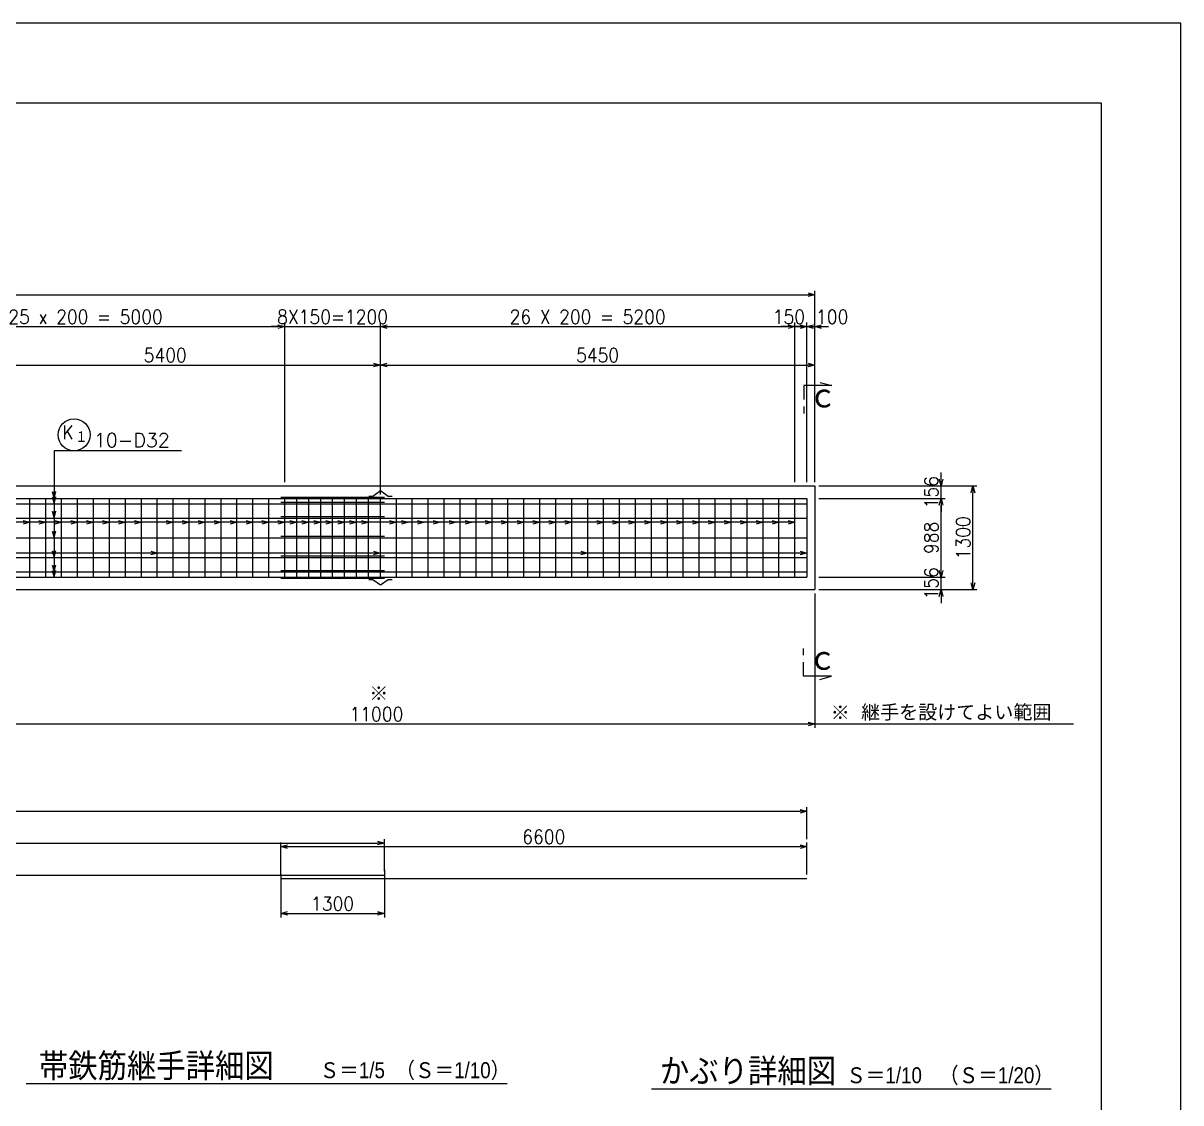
# Model space of a CAD drawing. Extents: x 92661 to 134711, y 44762 to 74462.
# Drawn here: x 120186 to 134711, y 60916 to 74462 of the extents above; entities that cross this region are included whole.
import ezdxf
from ezdxf.enums import TextEntityAlignment as Align

# ---------------------------------------------------------------- set-up
doc = ezdxf.new("R2010")
doc.units = 0
doc.header["$LTSCALE"] = 300
doc.header["$MEASUREMENT"] = 0
doc.layers.get('0').update_dxf_attribs({"linetype": 'CONTINUOUS'})
doc.layers.get('DEFPOINTS').update_dxf_attribs({"linetype": 'CONTINUOUS'})
for name, color, linetype in [('スペーサー-2', 3, 'CONTINUOUS'), ('寸法', 1, 'CONTINUOUS'), ('引き出し横', 1, 'CONTINUOUS'), ('引き出し縦', 1, 'CONTINUOUS'), ('杭主筋', 2, 'CONTINUOUS'), ('枠', 7, 'CONTINUOUS'), ('構造', 3, 'CONTINUOUS'), ('肋筋', 3, 'CONTINUOUS'), ('記号', 2, 'CONTINUOUS'), ('鉄筋材料', 3, 'CONTINUOUS')]:
    doc.layers.add(name, color=color, linetype=linetype)
doc.styles.add('MS明朝', font='MS PMincho.ttf')
doc.styles.add('romans', font='ROMANS.shx', dxfattribs={"width": 0.9, "bigfont": 'EXTFONT.shx'})
doc.styles.add('ｽﾀｲﾙ1', font='ROMANS.shx', dxfattribs={"bigfont": 'EXTFONT.shx'})
doc.dimstyles.new('ST-50', dxfattribs={"dimscale": 50, "dimtxt": 3.5, "dimasz": 1.7, "dimexe": 1, "dimexo": 1, "dimgap": 1, "dimtad": 0, "dimdec": 0, "dimzin": 0, "dimdsep": 46, "dimtxsty": 'romans', "dimblk": 'OPEN30', "dimcen": 1, "dimdle": 3, "dimclrd": 1, "dimclre": 1, "dimclrt": 3, "dimaunit": 1, "dimadec": 0, "dimazin": 0, "dimtfac": 1, "dimtdec": 0, "dimtix": 1, "dimtmove": 2, "dimatfit": 3, "dimldrblk": 'NONE', "dimfxl": 0, "dimtvp": 0.7, "dimtolj": 1, "dimtzin": 0, "dimarcsym": 0})
doc.dimstyles.new('矢', dxfattribs={"dimscale": 50, "dimtxt": 3.5, "dimasz": 1.7, "dimexe": 1, "dimexo": 0.7, "dimgap": 0.09, "dimtad": 0, "dimdec": 0, "dimzin": 0, "dimdsep": 46, "dimtxsty": 'romans', "dimblk": 'OPEN30', "dimcen": 1, "dimdle": 1, "dimclrd": 1, "dimclre": 1, "dimclrt": 3, "dimaunit": 1, "dimadec": 0, "dimazin": 0, "dimtfac": 1, "dimtdec": 0, "dimtix": 1, "dimtmove": 2, "dimatfit": 3, "dimldrblk": 'OPEN30', "dimfxl": 0, "dimtvp": 0.7, "dimtolj": 1, "dimtzin": 0, "dimarcsym": 0})

# ---------------------------------------------------------------- blocks, each defined once
blk = doc.blocks.new('_Open30')
at = {"color": 0, "lineweight": -2}
for p, q in [((-1, 0.27), (0, 0)), ((0, 0), (-1, -0.27)), ((0, 0), (-1, 0))]:
    blk.add_line(p, q, dxfattribs=at)
blk = doc.blocks.new('*D17')
at = {"layer": 'DEFPOINTS', "color": 0, "linetype": 'Continuous'}
for p in [(130018, 64574), (96318, 64174), (130018, 64174)]:
    blk.add_point(p, dxfattribs=at)
at = {"layer": '寸法', "color": 1, "linetype": 'Continuous', "lineweight": -2}
for p, q in [((96318, 64224), (96318, 64624)), ((96403, 64574), (129933, 64574)), ((130018, 64224), (130018, 64624))]:
    blk.add_line(p, q, dxfattribs=at)
at = {"layer": '寸法', "color": 1, "linetype": 'Continuous', "lineweight": -2, "xscale": 85, "yscale": 85, "zscale": 85, "rotation": 180}
blk.add_blockref('_Open30', (96318, 64574), dxfattribs=at)
at = {"layer": '寸法', "color": 1, "linetype": 'Continuous', "lineweight": -2, "xscale": 85, "yscale": 85, "zscale": 85}
blk.add_blockref('_Open30', (130018, 64574), dxfattribs=at)
at = {"layer": '寸法', "color": 3, "linetype": 'Continuous', "insert": (113168, 64697), "char_height": 175, "attachment_point": 5, "style": 'romans'}
blk.add_mtext('\\A1;33700', dxfattribs=at)
blk = doc.blocks.new('_None')
blk = doc.blocks.new('*D19')
at = {"layer": 'DEFPOINTS', "color": 0, "linetype": 'Continuous'}
for p in [(130118, 71055), (97618, 69305), (130118, 68655)]:
    blk.add_point(p, dxfattribs=at)
at = {"layer": '寸法', "color": 1, "linetype": 'Continuous', "lineweight": -2}
for p, q in [((97618, 69355), (97618, 71105)), ((97703, 71055), (130033, 71055)), ((130118, 68705), (130118, 71105))]:
    blk.add_line(p, q, dxfattribs=at)
at = {"layer": '寸法', "color": 1, "linetype": 'Continuous', "lineweight": -2, "xscale": 85, "yscale": 85, "zscale": 85, "rotation": 180}
blk.add_blockref('_Open30', (97618, 71055), dxfattribs=at)
at = {"layer": '寸法', "color": 1, "linetype": 'Continuous', "lineweight": -2, "xscale": 85, "yscale": 85, "zscale": 85}
blk.add_blockref('_Open30', (130118, 71055), dxfattribs=at)
at = {"layer": '寸法', "color": 3, "linetype": 'Continuous', "insert": (113868, 71178), "char_height": 175, "attachment_point": 5, "style": 'romans'}
blk.add_mtext('\\A1;32500', dxfattribs=at)
blk = doc.blocks.new('*D25')
at = {"layer": 'DEFPOINTS', "color": 0, "linetype": 'Continuous'}
for p in [(123468, 70655), (118468, 68655), (123468, 68655)]:
    blk.add_point(p, dxfattribs=at)
at = {"layer": '引き出し横', "color": 1, "linetype": 'Continuous', "lineweight": -2}
for p, q in [((118468, 68705), (118468, 70705)), ((118553, 70655), (123383, 70655)), ((123468, 68705), (123468, 70705))]:
    blk.add_line(p, q, dxfattribs=at)
at = {"layer": '引き出し横', "color": 1, "linetype": 'Continuous', "lineweight": -2, "xscale": 85, "yscale": 85, "zscale": 85, "rotation": 180}
blk.add_blockref('_Open30', (118468, 70655), dxfattribs=at)
at = {"layer": '引き出し横', "color": 1, "linetype": 'Continuous', "lineweight": -2, "xscale": 85, "yscale": 85, "zscale": 85}
blk.add_blockref('_Open30', (123468, 70655), dxfattribs=at)
at = {"layer": '引き出し横', "color": 3, "linetype": 'Continuous', "insert": (120968, 70778), "char_height": 175, "attachment_point": 5, "style": 'romans'}
blk.add_mtext('\\A1;25 x 200 = 5000', dxfattribs=at)
blk = doc.blocks.new('*D30')
at = {"layer": 'DEFPOINTS', "color": 0, "linetype": 'Continuous'}
for p in [(130118, 68655), (132102, 68655), (130118, 67355)]:
    blk.add_point(p, dxfattribs=at)
at = {"layer": '寸法', "color": 1, "linetype": 'Continuous', "lineweight": -2}
for p, q in [((130168, 68655), (132152, 68655)), ((132102, 67440), (132102, 68570)), ((130168, 67355), (132152, 67355))]:
    blk.add_line(p, q, dxfattribs=at)
at = {"layer": '寸法', "color": 1, "linetype": 'Continuous', "lineweight": -2, "xscale": 85, "yscale": 85, "zscale": 85}
for p, rotation in [((132102, 68655), 90), ((132102, 67355), 270)]:
    blk.add_blockref('_Open30', p, dxfattribs=dict(at, rotation=rotation))
at = {"layer": '寸法', "color": 3, "linetype": 'Continuous', "insert": (131980, 68005), "char_height": 175, "attachment_point": 5, "rotation": 90, "style": 'romans'}
blk.add_mtext('\\A1;1300', dxfattribs=at)
blk = doc.blocks.new('*D31')
at = {"layer": 'DEFPOINTS', "color": 0, "linetype": 'Continuous'}
for p in [(130118, 68655), (131702, 68655), (130118, 68499)]:
    blk.add_point(p, dxfattribs=at)
at = {"layer": '寸法', "color": 1, "linetype": 'Continuous', "lineweight": -2}
for p, q in [((131702, 68740), (131702, 68825)), ((130168, 68655), (131752, 68655)), ((131702, 68499), (131702, 68655)), ((130168, 68499), (131752, 68499)), ((131702, 68414), (131702, 68329))]:
    blk.add_line(p, q, dxfattribs=at)
at = {"layer": '寸法', "color": 1, "linetype": 'Continuous', "lineweight": -2, "xscale": 85, "yscale": 85, "zscale": 85}
for p, rotation in [((131702, 68655), 270), ((131702, 68499), 90)]:
    blk.add_blockref('_Open30', p, dxfattribs=dict(at, rotation=rotation))
at = {"layer": '寸法', "color": 3, "linetype": 'Continuous', "insert": (131580, 68577), "char_height": 175, "attachment_point": 5, "rotation": 90, "style": 'romans'}
blk.add_mtext('\\A1;156', dxfattribs=at)
blk = doc.blocks.new('*D32')
at = {"layer": 'DEFPOINTS', "color": 0, "linetype": 'Continuous'}
for p in [(130118, 68499), (131702, 68499), (130118, 67511)]:
    blk.add_point(p, dxfattribs=at)
at = {"layer": '寸法', "color": 1, "linetype": 'Continuous', "lineweight": -2}
for p, q in [((130168, 68499), (131752, 68499)), ((131702, 67596), (131702, 68414)), ((130168, 67511), (131752, 67511))]:
    blk.add_line(p, q, dxfattribs=at)
at = {"layer": '寸法', "color": 1, "linetype": 'Continuous', "lineweight": -2, "xscale": 85, "yscale": 85, "zscale": 85}
for p, rotation in [((131702, 68499), 90), ((131702, 67511), 270)]:
    blk.add_blockref('_Open30', p, dxfattribs=dict(at, rotation=rotation))
at = {"layer": '寸法', "color": 3, "linetype": 'Continuous', "insert": (131580, 68005), "char_height": 175, "attachment_point": 5, "rotation": 90, "style": 'romans'}
blk.add_mtext('\\A1;988', dxfattribs=at)
blk = doc.blocks.new('*D33')
at = {"layer": 'DEFPOINTS', "color": 0, "linetype": 'Continuous'}
for p in [(130118, 67511), (131702, 67511), (130118, 67355)]:
    blk.add_point(p, dxfattribs=at)
at = {"layer": '寸法', "color": 1, "linetype": 'Continuous', "lineweight": -2}
for p, q in [((131702, 67596), (131702, 67681)), ((130168, 67511), (131752, 67511)), ((131702, 67355), (131702, 67511)), ((130168, 67355), (131752, 67355)), ((131702, 67270), (131702, 67185))]:
    blk.add_line(p, q, dxfattribs=at)
at = {"layer": '寸法', "color": 1, "linetype": 'Continuous', "lineweight": -2, "xscale": 85, "yscale": 85, "zscale": 85}
for p, rotation in [((131702, 67511), 270), ((131702, 67355), 90)]:
    blk.add_blockref('_Open30', p, dxfattribs=dict(at, rotation=rotation))
at = {"layer": '寸法', "color": 3, "linetype": 'Continuous', "insert": (131580, 67433), "char_height": 175, "attachment_point": 5, "rotation": 90, "style": 'romans'}
blk.add_mtext('\\A1;156', dxfattribs=at)
blk = doc.blocks.new('*D60')
at = {"layer": 'DEFPOINTS', "color": 0, "linetype": 'Continuous'}
for p in [(130118, 70655), (130018, 68655), (130118, 68655)]:
    blk.add_point(p, dxfattribs=at)
at = {"layer": '構造', "color": 1, "linetype": 'Continuous', "lineweight": -2}
for p, q in [((129933, 70655), (129848, 70655)), ((130018, 68705), (130018, 70705)), ((130018, 70655), (130118, 70655)), ((130118, 68705), (130118, 70705)), ((130203, 70655), (130288, 70655))]:
    blk.add_line(p, q, dxfattribs=at)
at = {"layer": '構造', "color": 1, "linetype": 'Continuous', "lineweight": -2, "xscale": 85, "yscale": 85, "zscale": 85}
blk.add_blockref('_Open30', (130018, 70655), dxfattribs=at)
at = {"layer": '構造', "color": 1, "linetype": 'Continuous', "lineweight": -2, "xscale": 85, "yscale": 85, "zscale": 85, "rotation": 180}
blk.add_blockref('_Open30', (130118, 70655), dxfattribs=at)
at = {"layer": '構造', "color": 3, "linetype": 'Continuous', "insert": (130336, 70778), "char_height": 175, "attachment_point": 5, "style": 'romans'}
blk.add_mtext('\\A1;100', dxfattribs=at)
blk = doc.blocks.new('*D64')
at = {"layer": 'DEFPOINTS', "color": 0, "linetype": 'Continuous'}
for p in [(119118, 67355), (130118, 67355), (130118, 65671)]:
    blk.add_point(p, dxfattribs=at)
at = {"layer": '構造', "color": 1, "linetype": 'Continuous', "lineweight": -2}
for p, q in [((119118, 67305), (119118, 65621)), ((130118, 67305), (130118, 65621)), ((119203, 65671), (130033, 65671))]:
    blk.add_line(p, q, dxfattribs=at)
at = {"layer": '構造', "color": 1, "linetype": 'Continuous', "lineweight": -2, "xscale": 85, "yscale": 85, "zscale": 85, "rotation": 180}
blk.add_blockref('_Open30', (119118, 65671), dxfattribs=at)
at = {"layer": '構造', "color": 1, "linetype": 'Continuous', "lineweight": -2, "xscale": 85, "yscale": 85, "zscale": 85}
blk.add_blockref('_Open30', (130118, 65671), dxfattribs=at)
at = {"layer": '構造', "color": 3, "linetype": 'Continuous', "insert": (124618, 65793), "char_height": 175, "attachment_point": 5, "style": 'romans'}
blk.add_mtext('\\A1;11000', dxfattribs=at)
blk = doc.blocks.new('*D80')
at = {"layer": 'DEFPOINTS', "color": 0, "linetype": 'Continuous'}
for p in [(124718, 64174), (114718, 63774), (124718, 63774)]:
    blk.add_point(p, dxfattribs=at)
at = {"layer": '引き出し横', "color": 1, "linetype": 'Continuous', "lineweight": -2}
for p, q in [((114718, 63824), (114718, 64224)), ((124718, 63824), (124718, 64224)), ((114803, 64174), (124633, 64174))]:
    blk.add_line(p, q, dxfattribs=at)
at = {"layer": '引き出し横', "color": 1, "linetype": 'Continuous', "lineweight": -2, "xscale": 85, "yscale": 85, "zscale": 85, "rotation": 180}
blk.add_blockref('_Open30', (114718, 64174), dxfattribs=at)
at = {"layer": '引き出し横', "color": 1, "linetype": 'Continuous', "lineweight": -2, "xscale": 85, "yscale": 85, "zscale": 85}
blk.add_blockref('_Open30', (124718, 64174), dxfattribs=at)
at = {"layer": '引き出し横', "color": 3, "linetype": 'Continuous', "insert": (119718, 64297), "char_height": 175, "attachment_point": 5, "style": 'romans'}
blk.add_mtext('\\A1;10000', dxfattribs=at)
blk = doc.blocks.new('*D81')
at = {"layer": 'DEFPOINTS', "color": 0, "linetype": 'Continuous'}
for p in [(130018, 64132), (123418, 63732), (130018, 63732)]:
    blk.add_point(p, dxfattribs=at)
at = {"layer": '引き出し横', "color": 1, "linetype": 'Continuous', "lineweight": -2}
for p, q in [((123418, 63782), (123418, 64182)), ((123503, 64132), (129933, 64132)), ((130018, 63782), (130018, 64182))]:
    blk.add_line(p, q, dxfattribs=at)
at = {"layer": '引き出し横', "color": 1, "linetype": 'Continuous', "lineweight": -2, "xscale": 85, "yscale": 85, "zscale": 85, "rotation": 180}
blk.add_blockref('_Open30', (123418, 64132), dxfattribs=at)
at = {"layer": '引き出し横', "color": 1, "linetype": 'Continuous', "lineweight": -2, "xscale": 85, "yscale": 85, "zscale": 85}
blk.add_blockref('_Open30', (130018, 64132), dxfattribs=at)
at = {"layer": '引き出し横', "color": 3, "linetype": 'Continuous', "insert": (126718, 64254), "char_height": 175, "attachment_point": 5, "style": 'romans'}
blk.add_mtext('\\A1;6600', dxfattribs=at)
blk = doc.blocks.new('*D83')
at = {"color": 1, "linetype": 'Continuous', "lineweight": -2}
for p, q in [((123418, 63779), (123418, 63243)), ((124718, 63839), (124718, 63243)), ((123503, 63293), (124633, 63293))]:
    blk.add_line(p, q, dxfattribs=at)
at = {"layer": 'DEFPOINTS', "color": 0, "linetype": 'Continuous'}
for p in [(123418, 63829), (124718, 63889), (124718, 63293)]:
    blk.add_point(p, dxfattribs=at)
at = {"color": 1, "linetype": 'Continuous', "lineweight": -2, "xscale": 85, "yscale": 85, "zscale": 85, "rotation": 180}
blk.add_blockref('_Open30', (123418, 63293), dxfattribs=at)
at = {"color": 1, "linetype": 'Continuous', "lineweight": -2, "xscale": 85, "yscale": 85, "zscale": 85}
blk.add_blockref('_Open30', (124718, 63293), dxfattribs=at)
at = {"color": 3, "linetype": 'Continuous', "insert": (124068, 63415), "char_height": 175, "attachment_point": 5, "style": 'romans'}
blk.add_mtext('\\A1;1300', dxfattribs=at)
blk = doc.blocks.new('*D85')
at = {"layer": 'DEFPOINTS', "color": 0, "linetype": 'Continuous'}
for p in [(124668, 70172), (119268, 68655), (124668, 68655)]:
    blk.add_point(p, dxfattribs=at)
at = {"layer": '寸法', "color": 1, "linetype": 'Continuous', "lineweight": -2}
for p, q in [((119268, 68705), (119268, 70222)), ((119353, 70172), (124583, 70172)), ((124668, 68705), (124668, 70222))]:
    blk.add_line(p, q, dxfattribs=at)
at = {"layer": '寸法', "color": 1, "linetype": 'Continuous', "lineweight": -2, "xscale": 85, "yscale": 85, "zscale": 85, "rotation": 180}
blk.add_blockref('_Open30', (119268, 70172), dxfattribs=at)
at = {"layer": '寸法', "color": 1, "linetype": 'Continuous', "lineweight": -2, "xscale": 85, "yscale": 85, "zscale": 85}
blk.add_blockref('_Open30', (124668, 70172), dxfattribs=at)
at = {"layer": '寸法', "color": 3, "linetype": 'Continuous', "insert": (121968, 70295), "char_height": 175, "attachment_point": 5, "style": 'romans'}
blk.add_mtext('\\A1;5400', dxfattribs=at)
blk = doc.blocks.new('*D86')
at = {"layer": 'DEFPOINTS', "color": 0, "linetype": 'Continuous'}
for p in [(130118, 70172), (124668, 68655), (130118, 68655)]:
    blk.add_point(p, dxfattribs=at)
at = {"layer": '寸法', "color": 1, "linetype": 'Continuous', "lineweight": -2}
for p, q in [((124668, 68705), (124668, 70222)), ((124753, 70172), (130033, 70172)), ((130118, 68705), (130118, 70222))]:
    blk.add_line(p, q, dxfattribs=at)
at = {"layer": '寸法', "color": 1, "linetype": 'Continuous', "lineweight": -2, "xscale": 85, "yscale": 85, "zscale": 85, "rotation": 180}
blk.add_blockref('_Open30', (124668, 70172), dxfattribs=at)
at = {"layer": '寸法', "color": 1, "linetype": 'Continuous', "lineweight": -2, "xscale": 85, "yscale": 85, "zscale": 85}
blk.add_blockref('_Open30', (130118, 70172), dxfattribs=at)
at = {"layer": '寸法', "color": 3, "linetype": 'Continuous', "insert": (127393, 70295), "char_height": 175, "attachment_point": 5, "style": 'romans'}
blk.add_mtext('\\A1;5450', dxfattribs=at)
blk = doc.blocks.new('*D88')
at = {"layer": 'DEFPOINTS', "color": 0, "linetype": 'Continuous'}
for p in [(130018, 70655), (130018, 68705), (129868, 68655)]:
    blk.add_point(p, dxfattribs=at)
at = {"layer": '寸法', "color": 1, "linetype": 'Continuous', "lineweight": -2}
for p, q in [((129783, 70655), (129698, 70655)), ((129868, 68705), (129868, 70705)), ((129868, 70655), (130018, 70655)), ((130018, 68755), (130018, 70705)), ((130103, 70655), (130188, 70655))]:
    blk.add_line(p, q, dxfattribs=at)
at = {"layer": '寸法', "color": 1, "linetype": 'Continuous', "lineweight": -2, "xscale": 85, "yscale": 85, "zscale": 85}
blk.add_blockref('_Open30', (129868, 70655), dxfattribs=at)
at = {"layer": '寸法', "color": 1, "linetype": 'Continuous', "lineweight": -2, "xscale": 85, "yscale": 85, "zscale": 85, "rotation": 180}
blk.add_blockref('_Open30', (130018, 70655), dxfattribs=at)
at = {"layer": '寸法', "color": 3, "linetype": 'Continuous', "insert": (129793, 70778), "char_height": 175, "attachment_point": 5, "style": 'romans'}
blk.add_mtext('\\A1;150', dxfattribs=at)
blk = doc.blocks.new('*D90')
at = {"layer": 'DEFPOINTS', "color": 0, "linetype": 'Continuous'}
for p in [(124668, 70655), (123468, 68705), (124668, 68499)]:
    blk.add_point(p, dxfattribs=at)
at = {"layer": '寸法', "color": 1, "linetype": 'Continuous', "lineweight": -2}
for p, q in [((123383, 70655), (123298, 70655)), ((123468, 68755), (123468, 70705)), ((123468, 70655), (124668, 70655)), ((124668, 68549), (124668, 70705)), ((124753, 70655), (124838, 70655))]:
    blk.add_line(p, q, dxfattribs=at)
at = {"layer": '寸法', "color": 1, "linetype": 'Continuous', "lineweight": -2, "xscale": 85, "yscale": 85, "zscale": 85}
blk.add_blockref('_Open30', (123468, 70655), dxfattribs=at)
at = {"layer": '寸法', "color": 1, "linetype": 'Continuous', "lineweight": -2, "xscale": 85, "yscale": 85, "zscale": 85, "rotation": 180}
blk.add_blockref('_Open30', (124668, 70655), dxfattribs=at)
at = {"layer": '寸法', "color": 3, "linetype": 'Continuous', "insert": (124068, 70778), "char_height": 175, "attachment_point": 5, "style": 'romans'}
blk.add_mtext('\\A1;8X150=1200', dxfattribs=at)
blk = doc.blocks.new('*D91')
at = {"layer": 'DEFPOINTS', "color": 0, "linetype": 'Continuous'}
for p in [(129868, 70655), (129868, 68705), (124668, 68499)]:
    blk.add_point(p, dxfattribs=at)
at = {"layer": '寸法', "color": 1, "linetype": 'Continuous', "lineweight": -2}
for p, q in [((124668, 68549), (124668, 70705)), ((124753, 70655), (129783, 70655)), ((129868, 68755), (129868, 70705))]:
    blk.add_line(p, q, dxfattribs=at)
at = {"layer": '寸法', "color": 1, "linetype": 'Continuous', "lineweight": -2, "xscale": 85, "yscale": 85, "zscale": 85, "rotation": 180}
blk.add_blockref('_Open30', (124668, 70655), dxfattribs=at)
at = {"layer": '寸法', "color": 1, "linetype": 'Continuous', "lineweight": -2, "xscale": 85, "yscale": 85, "zscale": 85}
blk.add_blockref('_Open30', (129868, 70655), dxfattribs=at)
at = {"layer": '寸法', "color": 3, "linetype": 'Continuous', "insert": (127268, 70778), "char_height": 175, "attachment_point": 5, "style": 'romans'}
blk.add_mtext('\\A1;26 X 200 = 5200', dxfattribs=at)

msp = doc.modelspace()

# ---------------------------------------------------------------- linework, layer by layer
at = {"layer": 'スペーサー-2', "color": 3, "linetype": 'Continuous', "flags": 128}
for points in [[(124523.48308, 68527.34277), (124573.48308, 68527.34277), (124668.48308, 68597.34277), (124763.48308, 68527.34277), (124813.48308, 68527.34277)], [(124523.48308, 67483.42277), (124573.48308, 67483.42277), (124668.48308, 67413.42277), (124763.48308, 67483.42277), (124813.48308, 67483.42277)]]:
    msp.add_lwpolyline(points, dxfattribs=at)
at = {"layer": '引き出し横', "linetype": 'Continuous'}
for p, q in [((129804.08533, 68200.57326), (104095.34045, 68200.57326)), ((130018.48308, 67812.61774), (104309.7382, 67812.61774))]:
    msp.add_line(p, q, dxfattribs=at)
at = {"layer": '引き出し縦', "linetype": 'Continuous', "flags": 128}
msp.add_lwpolyline([(122174.43101, 69096.91087), (120573.30938, 69096.91087), (120573.30938, 67511.38277)], dxfattribs=at)
at = {"layer": '引き出し縦', "linetype": 'Continuous'}
msp.add_circle((120824.69355, 69296.91087), 200, dxfattribs=at)
at = {"layer": '杭主筋', "linetype": 'Continuous'}
for p, q in [((96318.48308, 68499.38277), (130018.48308, 68499.38277)), ((96318.48308, 68433.19932), (130018.48308, 68433.19932)), ((123418.48308, 68513.8427), (124718.48308, 68513.8427)), ((123418.48308, 68452.5537), (124718.48308, 68452.5537)), ((123418.48308, 68271.73715), (124718.48308, 68271.73715)), ((96318.48308, 68252.38277), (130018.48308, 68252.38277)), ((96318.48308, 68005.38277), (130018.48308, 68005.38277)), ((123418.48308, 68024.73715), (124718.48308, 68024.73715)), ((96318.48308, 67758.38277), (130018.48308, 67758.38277)), ((123418.48308, 67777.73715), (124718.48308, 67777.73715)), ((96318.48308, 67577.56622), (130018.48308, 67577.56622)), ((123418.48308, 67596.9206), (124718.48308, 67596.9206)), ((96318.48308, 67511.38277), (130018.48308, 67511.38277)), ((123418.48308, 67498.01089), (124718.48308, 67498.01089)), ((114718.48308, 63774.30456), (124718.48308, 63774.30456)), ((123418.48308, 63731.94877), (130018.48308, 63731.94877))]:
    msp.add_line(p, q, dxfattribs=at)
at = {"layer": '枠', "color": 1, "linetype": 'Continuous', "flags": 128}
msp.add_lwpolyline([(92660.61285, 74461.94194), (92660.61285, 44761.94194), (134710.61285, 44761.94194), (134710.61285, 74461.94194), (92660.61285, 74461.94194)], dxfattribs=at)
at = {"layer": '枠', "color": 2, "linetype": 'Continuous', "flags": 128}
msp.add_lwpolyline([(94160.61285, 45761.94194), (94160.61285, 73461.94194), (133710.61285, 73461.94194), (133710.61285, 45761.94194), (94160.61285, 45761.94194)], dxfattribs=at)
at = {"layer": '構造', "linetype": 'Continuous'}
for p, q in [((97618.48308, 68655.38277), (130118.48308, 68655.38277)), ((130118.48308, 68655.38277), (130118.48308, 67355.38277)), ((97618.48308, 67355.38277), (130118.48308, 67355.38277))]:
    msp.add_line(p, q, dxfattribs=at)
at = {"layer": '構造', "color": 1, "linetype": 'Continuous'}
msp.add_line((130118.48308, 65670.65913), (133363.11586, 65670.65913), dxfattribs=at)
at = {"layer": '肋筋', "linetype": 'Continuous'}
for p, q in [((120268.48308, 67511.38277), (120268.48308, 68499.38277)), ((120468.48308, 67511.38277), (120468.48308, 68499.38277)), ((120668.48308, 67511.38277), (120668.48308, 68499.38277)), ((120868.48308, 67511.38277), (120868.48308, 68499.38277)), ((121068.48308, 67511.38277), (121068.48308, 68499.38277)), ((121268.48308, 67511.38277), (121268.48308, 68499.38277)), ((121468.48308, 67511.38277), (121468.48308, 68499.38277)), ((121668.48308, 67511.38277), (121668.48308, 68499.38277)), ((121868.48308, 67511.38277), (121868.48308, 68499.38277)), ((122068.48308, 67511.38277), (122068.48308, 68499.38277)), ((122268.48308, 67511.38277), (122268.48308, 68499.38277)), ((122468.48308, 67511.38277), (122468.48308, 68499.38277)), ((122668.48308, 67511.38277), (122668.48308, 68499.38277)), ((122868.48308, 67511.38277), (122868.48308, 68499.38277)), ((123068.48308, 67511.38277), (123068.48308, 68499.38277)), ((123268.48308, 67511.38277), (123268.48308, 68499.38277)), ((123468.48308, 67511.38277), (123468.48308, 68499.38277)), ((123618.48308, 67511.38277), (123618.48308, 68499.38277)), ((123768.48308, 67511.38277), (123768.48308, 68499.38277)), ((123918.48308, 67511.38277), (123918.48308, 68499.38277)), ((124068.48308, 67511.38277), (124068.48308, 68499.38277)), ((124218.48308, 67511.38277), (124218.48308, 68499.38277)), ((124368.48308, 67511.38277), (124368.48308, 68499.38277)), ((124518.48308, 67511.38277), (124518.48308, 68499.38277)), ((124668.48308, 67511.38277), (124668.48308, 68499.38277)), ((124868.48308, 67511.38277), (124868.48308, 68499.38277)), ((125068.48308, 67511.38277), (125068.48308, 68499.38277)), ((125268.48308, 67511.38277), (125268.48308, 68499.38277)), ((125468.48308, 67511.38277), (125468.48308, 68499.38277)), ((125668.48308, 67511.38277), (125668.48308, 68499.38277)), ((125868.48308, 67511.38277), (125868.48308, 68499.38277)), ((126068.48308, 67511.38277), (126068.48308, 68499.38277)), ((126268.48308, 67511.38277), (126268.48308, 68499.38277)), ((126468.48308, 67511.38277), (126468.48308, 68499.38277)), ((126668.48308, 67511.38277), (126668.48308, 68499.38277)), ((126868.48308, 67511.38277), (126868.48308, 68499.38277)), ((127068.48308, 67511.38277), (127068.48308, 68499.38277)), ((127268.48308, 67511.38277), (127268.48308, 68499.38277)), ((127468.48308, 67511.38277), (127468.48308, 68499.38277)), ((127668.48308, 67511.38277), (127668.48308, 68499.38277)), ((127868.48308, 67511.38277), (127868.48308, 68499.38277)), ((128068.48308, 67511.38277), (128068.48308, 68499.38277)), ((128268.48308, 67511.38277), (128268.48308, 68499.38277)), ((128468.48308, 67511.38277), (128468.48308, 68499.38277)), ((128668.48308, 67511.38277), (128668.48308, 68499.38277)), ((128868.48308, 67511.38277), (128868.48308, 68499.38277)), ((129068.48308, 67511.38277), (129068.48308, 68499.38277)), ((129268.48308, 67511.38277), (129268.48308, 68499.38277)), ((129468.48308, 67511.38277), (129468.48308, 68499.38277)), ((129668.48308, 67511.38277), (129668.48308, 68499.38277)), ((129868.48308, 67511.38277), (129868.48308, 68499.38277)), ((130018.48308, 68499.38277), (130018.48308, 67511.38277))]:
    msp.add_line(p, q, dxfattribs=at)
at = {"layer": '記号'}
for p, q in [((129979.73855, 69916.34512), (129979.73855, 69741.34512)), ((129979.73855, 69653.84512), (129979.73855, 69566.34512)), ((129975.76719, 66530.55003), (129975.76719, 66618.05003)), ((129975.76719, 66268.05003), (129975.76719, 66443.05003))]:
    msp.add_line(p, q, dxfattribs=at)
at = {"layer": '記号', "linetype": 'Continuous'}
for p, q in [((126257.06877, 61152.44875), (120222.90705, 61152.44875)), ((133084.50219, 61088.87433), (128067.65202, 61088.87433))]:
    msp.add_line(p, q, dxfattribs=at)
at = {"layer": '記号', "flags": 128}
for points in [[(130184.84968, 69955.16798), (130329.73855, 69916.34512), (129979.73855, 69916.34512)], [(130180.87832, 66229.22717), (130325.76719, 66268.05003), (129975.76719, 66268.05003)]]:
    msp.add_lwpolyline(points, dxfattribs=at)

# ---------------------------------------------------------------- block references
at = {"layer": '引き出し縦', "linetype": 'Continuous', "extrusion": (0, 0, -1), "xscale": 85, "yscale": 85, "zscale": 85, "rotation": 270}
for p in [(-120573.30938, 68499.38277), (-120573.30938, 68433.19932), (-120573.30938, 68252.38277), (-120573.30938, 68005.38277), (-120573.30938, 67758.38277), (-120573.30938, 67577.56622), (-120573.30938, 67511.38277)]:
    msp.add_blockref('_Open30', p, dxfattribs=at)

# ---------------------------------------------------------------- texts
at = {"layer": '引き出し縦', "color": 3, "style": 'ｽﾀｲﾙ1', "width": 0.9}
for s, height, p in [('K', 175, (120676.69239, 69240.98077)), ('１', 150, (120841.62441, 69193.78532))]:
    msp.add_text(s, height=height, dxfattribs=at).set_placement(p)
at = {"layer": '引き出し縦', "color": 3, "style": 'romans'}
msp.add_text('10-D32', height=175, dxfattribs=at).set_placement((121073.07569, 69144.27648))
at = {"layer": '記号', "style": 'MS明朝', "width": 0.9}
for p in [(130033.60855, 69640.95431), (130029.63719, 66349.22231)]:
    msp.add_text('ｃ', height=300, dxfattribs=at).set_placement(p)
for s, p in [('帯鉄筋継手詳細図', (121856.09335, 61232.43778)), ('かぶり詳細図', (129279.83604, 61168.86336))]:
    msp.add_text(s, height=300, dxfattribs=at).set_placement(p, align=Align.CENTER)
at = {"layer": '記号', "color": 2, "style": 'MS明朝', "width": 0.9}
for s, p in [('（Ｓ＝1/10）', (125576.50461, 61225.52375)), ('Ｓ＝1/5', (124315.32642, 61225.52375)), ('Ｓ＝1/10', (130987.28859, 61161.94933)), ('（Ｓ＝1/20）', (132397.81682, 61161.94933))]:
    msp.add_text(s, height=200, dxfattribs=at).set_placement(p, align=Align.CENTER)
at = {"layer": '鉄筋材料', "style": 'MS明朝'}
for s, p in [('※', (124527.9553, 65965.82733)), ('※', (130317.7182, 65725.75041)), ('継手を設けてよい範囲', (130699.60784, 65730.12922))]:
    msp.add_text(s, height=175, dxfattribs=at).set_placement(p)

# ---------------------------------------------------------------- dimensions: what is measured, and where the dimension line sits
at = {"linetype": 'Continuous'}
dim = msp.add_linear_dim(base=(124718.48308, 63292.76032), p1=(123418.48308, 63828.92235), p2=(124718.48308, 63888.95362), dimstyle='ST-50', dxfattribs=at)
dim.commit()
dim.dimension.update_dxf_attribs({"geometry": '*D83', "text_midpoint": (124068.48308, 63415.26032)})
at = {"layer": '寸法', "color": 6, "linetype": 'Continuous'}
for base, p1, p2, text, picture, middle in [((129868.48308, 70655.43614), (124668.48308, 68499.38277), (129868.48308, 68705.38277), '26 X 200 = <>', '*D91', (127268.48308, 70777.93614)), ((124668.48308, 70655.43614), (123468.48308, 68705.38277), (124668.48308, 68499.38277), '8X150=<>', '*D90', (124068.48308, 70777.93614))]:
    dim = msp.add_linear_dim(base=base, p1=p1, p2=p2, text=text, dimstyle='ST-50', dxfattribs=at)
    dim.commit()
    dim.dimension.update_dxf_attribs({"geometry": picture, "text_midpoint": middle})
at = {"layer": '寸法', "linetype": 'Continuous'}
for base, p1, p2, picture, middle in [((130118.48308, 71055.43614), (97618.48308, 69305.37114), (130118.48308, 68655.38277), '*D19', (113868.48308, 71177.93614)), ((124668.48308, 70172.01364), (119268.48308, 68655.38277), (124668.48308, 68655.38277), '*D85', (121968.48308, 70294.51364)), ((130118.48308, 70172.01364), (124668.48308, 68655.38277), (130118.48308, 68655.38277), '*D86', (127393.48308, 70294.51364)), ((130018.48308, 64574.30456), (96318.48308, 64174.30456), (130018.48308, 64174.30456), '*D17', (113168.48308, 64696.80456))]:
    dim = msp.add_linear_dim(base=base, p1=p1, p2=p2, dimstyle='ST-50', dxfattribs=at)
    dim.commit()
    dim.dimension.update_dxf_attribs({"geometry": picture, "text_midpoint": middle})
dim = msp.add_linear_dim(base=(130018.48308, 70655.43614), p1=(129868.48308, 68655.38277), p2=(130018.48308, 68705.38277), dimstyle='ST-50', dxfattribs=at)
dim.commit()
dim.dimension.update_dxf_attribs({"geometry": '*D88', "text_midpoint": (129793.07098, 70777.93614), "dimtype": 160})
for base, p1, p2, text, picture, middle in [((131702.4634, 68655.38277), (130118.48308, 68499.38277), (130118.48308, 68655.38277), '156', '*D31', (131579.9634, 68577.38277)), ((131702.4634, 68499.38277), (130118.48308, 67511.38277), (130118.48308, 68499.38277), '988', '*D32', (131579.9634, 68005.38277)), ((131702.4634, 67511.38277), (130118.48308, 67355.38277), (130118.48308, 67511.38277), '156', '*D33', (131579.9634, 67433.38277))]:
    dim = msp.add_linear_dim(base=base, p1=p1, p2=p2, angle=90, text=text, dimstyle='ST-50', dxfattribs=at)
    dim.commit()
    dim.dimension.update_dxf_attribs({"geometry": picture, "text_midpoint": middle})
dim = msp.add_linear_dim(base=(132102.4634, 68655.38277), p1=(130118.48308, 67355.38277), p2=(130118.48308, 68655.38277), angle=90, dimstyle='ST-50', dxfattribs=at)
dim.commit()
dim.dimension.update_dxf_attribs({"geometry": '*D30', "text_midpoint": (131979.9634, 68005.38277)})
at = {"layer": '引き出し横', "linetype": 'Continuous'}
dim = msp.add_linear_dim(base=(123468.48308, 70655.43614), p1=(118468.48308, 68655.38277), p2=(123468.48308, 68655.38277), text='25 x 200 = <>', dimstyle='ST-50', dxfattribs=at)
dim.commit()
dim.dimension.update_dxf_attribs({"geometry": '*D25', "text_midpoint": (120968.48308, 70777.93614)})
for base, p1, p2, picture, middle in [((124718.48308, 64174.30456), (114718.48308, 63774.30456), (124718.48308, 63774.30456), '*D80', (119718.48308, 64296.80456)), ((130018.48308, 64131.94877), (123418.48308, 63731.94877), (130018.48308, 63731.94877), '*D81', (126718.48308, 64254.44877))]:
    dim = msp.add_linear_dim(base=base, p1=p1, p2=p2, dimstyle='ST-50', dxfattribs=at)
    dim.commit()
    dim.dimension.update_dxf_attribs({"geometry": picture, "text_midpoint": middle})
at = {"layer": '構造', "linetype": 'Continuous'}
dim = msp.add_linear_dim(base=(130118.48308, 70655.43614), p1=(130018.48308, 68655.38277), p2=(130118.48308, 68655.38277), dimstyle='ST-50', dxfattribs=at)
dim.commit()
dim.dimension.update_dxf_attribs({"geometry": '*D60', "text_midpoint": (130335.85211, 70777.93614), "dimtype": 160})
dim = msp.add_linear_dim(base=(130118.48308, 65670.65913), p1=(119118.48308, 67355.38277), p2=(130118.48308, 67355.38277), dimstyle='ST-50', dxfattribs=at)
dim.commit()
dim.dimension.update_dxf_attribs({"geometry": '*D64', "text_midpoint": (124618.48308, 65793.15913)})

# ---------------------------------------------------------------- leaders
at = {"layer": '引き出し横', "linetype": 'Continuous'}
for points in [[(120268.97219, 68200.57326), (120056.09353, 68200.57326)], [(120468.97219, 68200.57326), (120256.09353, 68200.57326)], [(120666.96399, 68200.57326), (120454.08533, 68200.57326)], [(120866.96399, 68200.57326), (120654.08533, 68200.57326)], [(121066.96399, 68200.57326), (120854.08533, 68200.57326)], [(121266.96399, 68200.57326), (121054.08533, 68200.57326)], [(121466.96399, 68200.57326), (121254.08533, 68200.57326)], [(121666.96399, 68200.57326), (121454.08533, 68200.57326)], [(122066.96399, 68200.57326), (121854.08533, 68200.57326)], [(122266.96399, 68200.57326), (122054.08533, 68200.57326)], [(122466.96399, 68200.57326), (122254.08533, 68200.57326)], [(122666.96399, 68200.57326), (122454.08533, 68200.57326)], [(122866.96399, 68200.57326), (122654.08533, 68200.57326)], [(123066.96399, 68200.57326), (122854.08533, 68200.57326)], [(123266.96399, 68200.57326), (123054.08533, 68200.57326)], [(123466.96399, 68200.57326), (123254.08533, 68200.57326)], [(123616.96399, 68200.57326), (123404.08533, 68200.57326)], [(123766.96399, 68200.57326), (123554.08533, 68200.57326)], [(123916.96399, 68200.57326), (123704.08533, 68200.57326)], [(124066.96399, 68200.57326), (123854.08533, 68200.57326)], [(124216.96399, 68200.57326), (124004.08533, 68200.57326)], [(124366.96399, 68200.57326), (124154.08533, 68200.57326)], [(124516.96399, 68200.57326), (124304.08533, 68200.57326)], [(124866.96399, 68200.57326), (124654.08533, 68200.57326)], [(125016.96399, 68200.57326), (124804.08533, 68200.57326)], [(125216.96399, 68200.57326), (125004.08533, 68200.57326)], [(125416.96399, 68200.57326), (125204.08533, 68200.57326)], [(125616.96399, 68200.57326), (125404.08533, 68200.57326)], [(125816.96399, 68200.57326), (125604.08533, 68200.57326)], [(126066.96399, 68200.57326), (125854.08533, 68200.57326)], [(126266.96399, 68200.57326), (126054.08533, 68200.57326)], [(126466.96399, 68200.57326), (126254.08533, 68200.57326)], [(126666.96399, 68200.57326), (126454.08533, 68200.57326)], [(126866.96399, 68200.57326), (126654.08533, 68200.57326)], [(127066.96399, 68200.57326), (126854.08533, 68200.57326)], [(127466.96399, 68200.57326), (127254.08533, 68200.57326)], [(127666.96399, 68200.57326), (127454.08533, 68200.57326)], [(127866.96399, 68200.57326), (127654.08533, 68200.57326)], [(128066.96399, 68200.57326), (127854.08533, 68200.57326)], [(128266.96399, 68200.57326), (128054.08533, 68200.57326)], [(128466.96399, 68200.57326), (128254.08533, 68200.57326)], [(128666.96399, 68200.57326), (128454.08533, 68200.57326)], [(128866.96399, 68200.57326), (128654.08533, 68200.57326)], [(129066.96399, 68200.57326), (128854.08533, 68200.57326)], [(129266.96399, 68200.57326), (129054.08533, 68200.57326)], [(129466.96399, 68200.57326), (129254.08533, 68200.57326)], [(129666.96399, 68200.57326), (129454.08533, 68200.57326)], [(129866.96399, 68200.57326), (129654.08533, 68200.57326)], [(121872.09228, 67812.61774), (121659.21362, 67812.61774)], [(124666.96399, 67812.61774), (124454.08533, 67812.61774)], [(127266.96399, 67812.61774), (127054.08533, 67812.61774)], [(130018.48308, 67812.61774), (129805.60442, 67812.61774)]]:
    msp.add_leader(points, dimstyle='矢', override={"dimgap": 0.09, "dimtad": 0}, dxfattribs=at)

doc.saveas('drawing.dxf')
